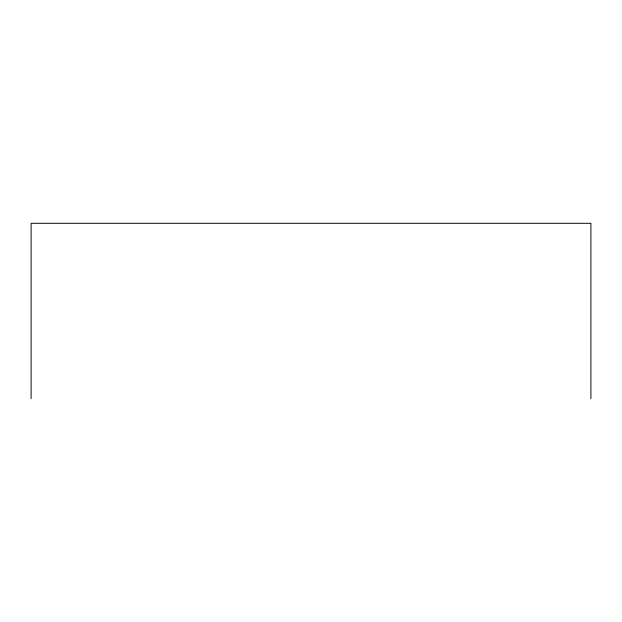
<?xml version="1.0" encoding="UTF-8"?>
<svg xmlns="http://www.w3.org/2000/svg" width="622" height="622" viewBox="0 0 622 622"><rect width="100%" height="100%" fill="white"/><g stroke="black" fill="none" stroke-linecap="round" stroke-linejoin="round"><path stroke-width="0.93" d="M590.9 398.686L590.9 223.314L31.1 223.314L31.1 398.686"/></g></svg>
